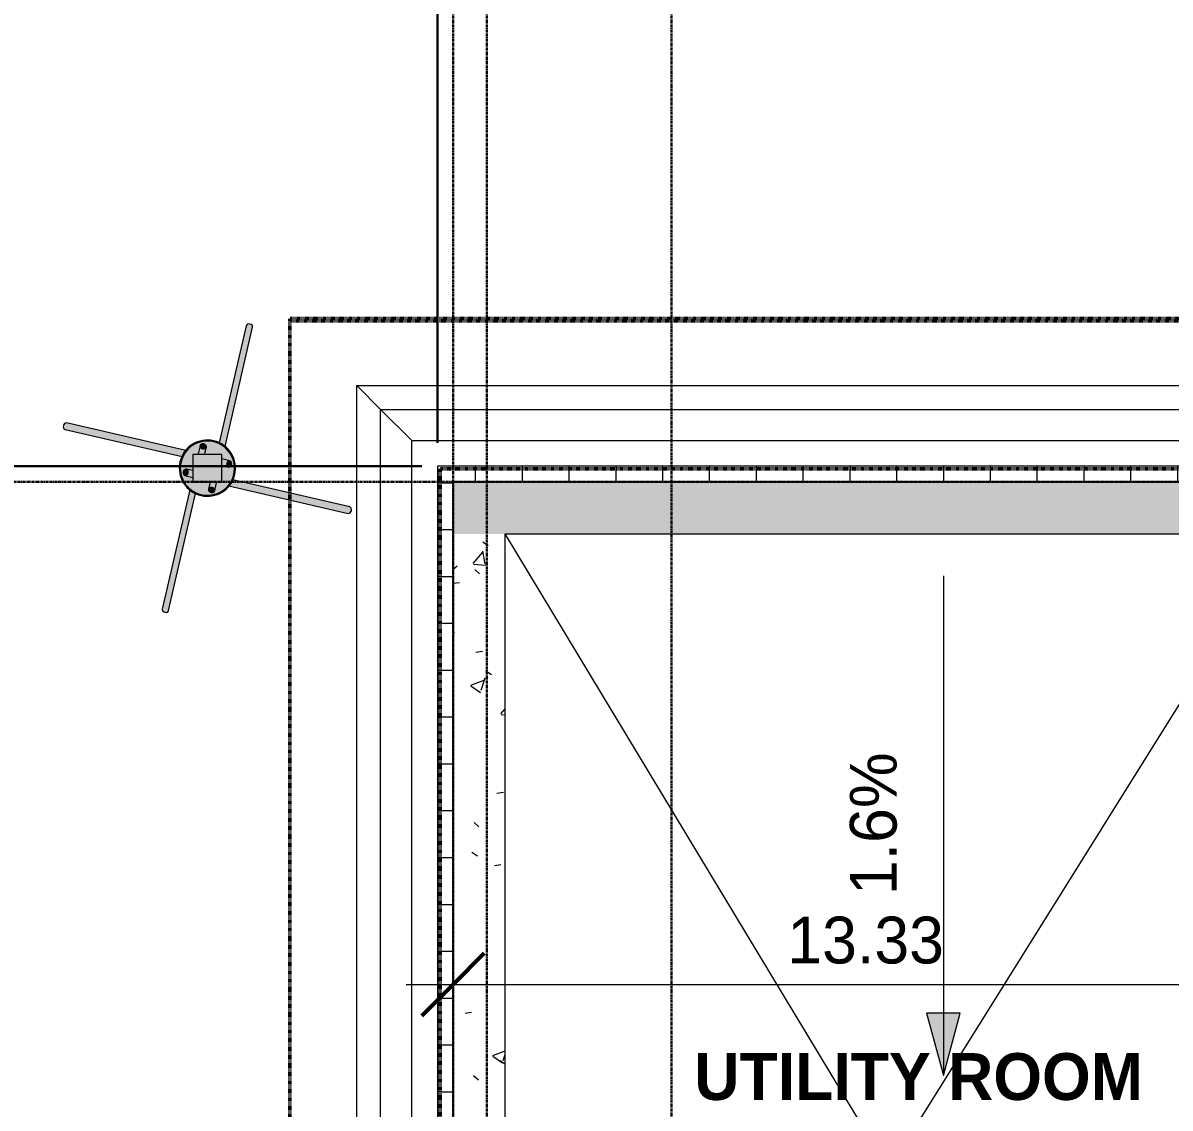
# Model space of a CAD drawing. Header units: inches. Extents: x -4218 to -1814, y 9767 to 12426.
# Drawn here: x -3912 to -3691.5, y 11966.9 to 12175.4 of the extents above; entities that cross this region are included whole.
import ezdxf

# ---------------------------------------------------------------- set-up
doc = ezdxf.new("R2010")
doc.units = ezdxf.units.IN
doc.header["$MEASUREMENT"] = 0
for name, pattern in [('Dash 1_16_', [0.125, 0.0625, -0.0625]), ('Double Dash 3_8_', [1, 0.375, -0.125, 0.125, -0.125, 0.125, -0.125]), ('Grid Line 1_2__2_', [0.875, 0.5, -0.125, 0.125, -0.125])]:
    doc.linetypes.add(name, pattern=pattern)
for name, color, linetype, lineweight in [('0-1', 7, 'Continuous', 5), ('0-2', 7, 'Continuous', 9), ('0-3', 170, 'Double Dash 3_8_', 50), ('0-5', 55, 'Continuous', 9), ('A-ANNO-DIMS', 211, 'Continuous', 9), ('A-ANNO-DIMS-1', 211, 'Continuous', 30), ('A-ANNO-DIMS-96', 211, 'Continuous', 9), ('A-AREA-IDEN', 2, 'Continuous', 9), ('A-FLOR-1', 9, 'Continuous', 13), ('A-WALL-PATT-1', 53, 'Continuous', 9), ('A-WALL-PATT-2', 55, 'Continuous', 9), ('C-PROP-LINE-2', 170, 'Dash 1_16_', 50), ('G-ANNO-DIMS', 111, 'Continuous', 9), ('S-FNDN-5', 7, 'Continuous', 9), ('S-FNDN-7', 31, 'Continuous', 9), ('S-GRID-2', 1, 'Grid Line 1_2__2_', 30)]:
    doc.layers.add(name, color=color, linetype=linetype, lineweight=lineweight)
doc.styles.add('Century Gothic', font='ufonts.com_century-gothic.ttf', dxfattribs={"height": 9})
doc.styles.add('Century Gothic_B', font='GOTHICB.TTF', dxfattribs={"height": 9})
doc.dimstyles.new('OD__1_16__Tol__', dxfattribs={"dimscale": 12, "dimtxt": 9.397514, "dimasz": 1, "dimexe": 0.75, "dimexo": 0.5, "dimgap": 0.125, "dimtad": 1, "dimdec": 4, "dimrnd": 0.0625, "dimzin": 3, "dimdsep": 46, "dimlunit": 4, "dimtxsty": 'Century Gothic_B', "dimblk1": 'OBLIQUE', "dimblk2": 'OBLIQUE', "dimsah": 1, "dimcen": 0.09, "dimdle": 0.75, "dimazin": 0, "dimtfac": 1, "dimtdec": 4, "dimtix": 1, "dimtmove": 0, "dimatfit": 3, "dimfxl": 1, "dimtvp": 1, "dimtfill": 1, "dimfrac": 2, "dimtolj": 1, "dimtzin": 0, "dimlwd": 30, "dimlwe": 30, "dimarcsym": 2})
doc.dimstyles.new('OD___00_FT_', dxfattribs={"dimscale": 12, "dimtxt": 9.397514, "dimasz": 1, "dimexe": 0.75, "dimexo": 0.5, "dimgap": 0.125, "dimtad": 1, "dimlfac": 0.083333, "dimrnd": 0.01, "dimzin": 0, "dimdsep": 46, "dimtxsty": 'Century Gothic', "dimblk1": 'OBLIQUE', "dimblk2": 'OBLIQUE', "dimsah": 1, "dimcen": 0.09, "dimdle": 0.75, "dimazin": 0, "dimtfac": 1, "dimtdec": 4, "dimtix": 1, "dimtmove": 0, "dimatfit": 3, "dimfxl": 1, "dimtvp": 1, "dimtfill": 1, "dimtolj": 1, "dimtzin": 0, "dimarcsym": 2})
pattern_1 = [(0, (0, 0), (0, 9), []), (90, (0, 0), (-9, 6e-16), [])]
pattern_2 = [(50, (0, 0), (27.5427, -2.40992), [2.88, -31.68]), (355, (0, 0), (-5.327844, 28.884266), [2.304, -25.344]), (100.451, (2.295, -0.2), (22.215316, 26.47393), [2.448, -26.924]), (46.184, (0, 7.68), (40.981875, -6.35642), [4.32, -47.52]), (96.636, (3.415, 7.15), (35.89075, 37.40619), [3.671, -40.386]), (351.184, (0, 7.68), (35.89097, 37.40622), [3.456, -38.016]), (21, (3.84, 5.76), (22.921036, -15.46073), [2.88, -31.68]), (326, (3.84, 5.76), (9.34353, 27.84574), [2.304, -25.344]), (71.451, (5.75, 4.472), (32.26477, 12.38442), [2.448, -26.924]), (37.5, (0, 0), (0.466855, 12.782707), [1.267, -23.77, 1.267, -24.461, -25.44]), (37.5, (0, 0), (0.466855, 12.782707), [-50.765, 1.267, -24.173]), (7.5, (0, 0), (10.10159, 15.14509), [1.267, -13.402, 1.267, -23.194, -9.696]), (7.5, (0, 0), (10.10159, 15.14509), [-39.13, 1.267, -8.429]), (327.5, (-8.563, 0), (20.499161, -0.86578), [1.267, -8.333, 1.267, -28.685, -39.744]), (327.5, (-8.563, 0), (20.499161, -0.86578), [-39.552, 1.267, -38.477]), (317.5, (-12.403, 0), (22.39478, 3.844288), [1.267, -11.213, 1.267, -18.624, -28.224]), (317.5, (-12.403, 0), (22.39478, 3.844288), [-32.371, 1.267, -26.957])]

# ---------------------------------------------------------------- blocks, each defined once
blk = doc.blocks.new('Basic Wall _ 3_ XPS - ___-2578961-FLOOR PLAN - BASEMENT')
at = {"layer": 'S-FNDN-5'}
for p, q in [((-3847.82, 12105.69), (-3843.24, 12101.1)), ((-3847.82, 11445.99), (-3847.82, 12105.69)), ((-3843.24, 12101.1), (-3837.27, 12095.13)), ((-3843.24, 11445.99), (-3843.24, 12101.1)), ((-3837.27, 11445.99), (-3837.27, 12095.13))]:
    blk.add_line(p, q, dxfattribs=at)
blk = doc.blocks.new('Basic Wall _ 3_ XPS - ___-2578962-FLOOR PLAN - BASEMENT')
at = {"layer": 'S-FNDN-5'}
for p, q in [((-3843.24, 12101.1), (-3847.82, 12105.69)), ((-3847.82, 12105.69), (-3144.32, 12105.69)), ((-3837.27, 12095.13), (-3843.24, 12101.1)), ((-3843.24, 12101.1), (-3144.32, 12101.1)), ((-3837.27, 12095.13), (-3144.32, 12095.13))]:
    blk.add_line(p, q, dxfattribs=at)
blk = doc.blocks.new('Family - ___-2835860-FLOOR PLAN - BASEMENT')
at = {"layer": 'C-PROP-LINE-2'}
for p in [(-2638.11, 12118.09), (-3860.72, 11547.59)]:
    blk.add_line(p, (-3860.72, 12118.09), dxfattribs=at)
blk = doc.blocks.new('Family - ___-2835903-FLOOR PLAN - BASEMENT')
at = {"layer": 'C-PROP-LINE-2'}
for p in [(-2096.82, 12089.69), (-3831.82, 10008.84)]:
    blk.add_line(p, (-3831.82, 12089.69), dxfattribs=at)
blk = doc.blocks.new('Family - ___-2835932-FLOOR PLAN - BASEMENT')
at = {"layer": 'C-PROP-LINE-2'}
for p in [(-2067.92, 12118.59), (-3860.72, 9980.19)]:
    blk.add_line(p, (-3860.72, 12118.59), dxfattribs=at)
blk = doc.blocks.new('CTR - 1st Phase - Shell_rvt-1-FLOOR PLAN - BASEMENT')
at = {"layer": 'A-WALL-PATT-1'}
h = blk.add_hatch(dxfattribs=at)
h.set_pattern_fill('FP_1', color=256, style=0, pattern_type=2)
h.set_pattern_definition(pattern_1)
h.paths.add_polyline_path([(-3832.32, 9888.19), (-3829.32, 9888.19), (-3829.32, 10225.18), (-3832.32, 10225.18), (-3832.32, 9891.07)], flags=0)
h.paths.add_polyline_path([(-3829.32, 10265.18), (-3829.32, 12090.19), (-3832.32, 12090.19), (-3832.32, 10265.18)], flags=0)
h = blk.add_hatch(dxfattribs=at)
h.set_pattern_fill('FP_1', color=256, style=0, pattern_type=2)
h.set_pattern_definition(pattern_1)
h.paths.add_polyline_path([(-2838.32, 12087.19), (-2838.32, 12090.19), (-3829.32, 12090.19), (-3829.32, 12087.19), (-2856.39, 12087.19)], flags=0)
h.paths.add_polyline_path([(-2653.8, 12087.19), (-1940.32, 12087.19), (-1940.32, 12090.19), (-2694.32, 12090.19), (-2694.32, 12087.19)], flags=0)
at = {"layer": 'A-FLOR-1'}
for p, q in [((-3747.35, 11958.08), (-3819.32, 12077.19)), ((-3743.69, 11958.05), (-3671.76, 12073.08))]:
    blk.add_line(p, q, dxfattribs=at)
at = {"layer": 'S-FNDN-5'}
for p, q in [((-3832.32, 12090.19), (-3832.32, 11434.99)), ((-3829.32, 12090.19), (-3832.32, 12090.19)), ((-2838.32, 12090.19), (-3829.32, 12090.19)), ((-3829.32, 10265.18), (-3829.32, 12087.19)), ((-3829.32, 12087.19), (-2838.32, 12087.19))]:
    blk.add_line(p, q, dxfattribs=at)
at = {"layer": '0-2'}
for name in ['Basic Wall _ 3_ XPS - ___-2578961-FLOOR PLAN - BASEMENT', 'Basic Wall _ 3_ XPS - ___-2578962-FLOOR PLAN - BASEMENT']:
    blk.add_blockref(name, (0, 0), dxfattribs=at)
at = {"layer": '0-3'}
for name in ['Family - ___-2835932-FLOOR PLAN - BASEMENT', 'Family - ___-2835860-FLOOR PLAN - BASEMENT', 'Family - ___-2835903-FLOOR PLAN - BASEMENT']:
    blk.add_blockref(name, (0, 0), dxfattribs=at)
blk = doc.blocks.new('316600 - Special Foundations - Diamond Pier - Generic - 316600 - Special Foundations - Diamond Pier - Generic-562664-FLOOR PLAN - BASEMENT')
at = {"layer": 'S-FNDN-7'}
h = blk.add_hatch(color=256, dxfattribs=at)
h.paths.add_polyline_path([(0.2, -4.04), (0.34, -3.82), (0.6, -3.7), (0.92, -3.71), (1.09, -2.99), (0.75, -3.05), (0.48, -3.22), (0.34, -3.45), (0.23, -3.92)], flags=0)
h.paths.add_polyline_path([(2.83, 4.55), (8.18, 27.69), (7.84, 27.69), (7.6, 27.58), (7.46, 27.36), (2.28, 4.86), (2.72, 4.61)], flags=0)
h = blk.add_hatch(color=256, dxfattribs=at)
h.paths.add_polyline_path([(1.42, -4.32), (1.63, -3.32), (1.52, -3.12), (1.4, -3.04), (1.09, -2.99), (0.92, -3.71), (1.21, -3.84), (1.39, -4.07), (1.43, -4.19)], flags=0)
h.paths.add_polyline_path([(3.39, 4.19), (8.69, 27.21), (8.58, 27.45), (8.33, 27.64), (8.18, 27.69), (2.83, 4.55), (3.38, 4.2)], flags=0)
h = blk.add_hatch(color=256, dxfattribs=at)
h.paths.add_polyline_path([(3.71, 0.92), (3.84, 1.21), (4.07, 1.39), (4.32, 1.42), (3.3, 1.63), (3.18, 1.59), (3.04, 1.42), (2.99, 1.25), (3.01, 1.08), (3.69, 0.93)], flags=0)
h.paths.add_polyline_path([(-4.57, 2.84), (-4.15, 3.38), (-27.21, 8.69), (-27.45, 8.58), (-27.64, 8.33), (-27.69, 8.18), (-4.71, 2.87)], flags=0)
h = blk.add_hatch(color=256, dxfattribs=at)
h.paths.add_polyline_path([(4.04, 0.2), (3.82, 0.34), (3.7, 0.6), (3.71, 0.92), (2.99, 1.09), (3.06, 0.75), (3.22, 0.48), (3.45, 0.34), (3.95, 0.22)], flags=0)
h.paths.add_polyline_path([(-4.87, 2.26), (-4.65, 2.73), (-4.57, 2.84), (-27.69, 8.18), (-27.69, 7.84), (-27.58, 7.6), (-27.36, 7.46), (-5.06, 2.31)], flags=0)
for points in [[(5.27, -1.22), (5.38, 0.43), (5.09, 1.84), (4.36, 3.2), (3.18, 4.36), (1.88, 5.06), (0.34, 5.38), (-1.21, 5.25), (-2.53, 4.78), (-3.86, 3.76), (-4.76, 2.52), (-5.23, 1.21), (-5.06, 1.21), (-4.47, 2.65), (-3.59, 3.76), (-2.44, 4.61), (-0.92, 5.11), (0.46, 5.19), (1.88, 4.86), (3.27, 4.04), (4.21, 3.07), (4.91, 1.76), (5.2, 0.3), (5.08, -1.17), (5.23, -1.21)], [(-0.76, 3.69), (-0.46, 3.75), (-0.25, 3.92), (-0.2, 4.04), (-0.25, 4.32), (-0.34, 4.43), (-0.62, 4.61), (-0.95, 4.65), (-1.21, 4.57), (-1.37, 4.43), (-1.42, 4.17), (-1.32, 3.95), (-0.96, 3.73), (-0.77, 3.69)], [(0.34, -2.62), (2.77, -2.59), (2.77, 2.62), (-2.77, 2.59), (-2.77, -2.62), (0.25, -2.62)], [(-0.46, -5.39), (1.21, -5.25), (2.53, -4.78), (3.86, -3.76), (4.76, -2.52), (5.23, -1.21), (5.06, -1.21), (4.47, -2.65), (3.51, -3.82), (2.44, -4.61), (0.92, -5.11), (-0.46, -5.19), (-1.88, -4.86), (-3.27, -4.04), (-4.21, -3.07), (-4.91, -1.76), (-5.2, -0.3), (-5.08, 1.17), (-5.27, 1.21), (-5.38, -0.43), (-5.09, -1.84), (-4.32, -3.24), (-3.18, -4.36), (-1.88, -5.06), (-0.46, -5.39)], [(4.16, 0.2), (4.41, 0.31), (4.51, 0.42), (4.66, 0.82), (4.64, 0.97), (4.61, 1.17), (4.43, 1.37), (4.32, 1.42), (4.02, 1.37), (3.92, 1.28), (3.75, 1.01), (3.7, 0.69), (3.81, 0.36), (3.88, 0.3), (4.1, 0.2)], [(-4.19, -1.43), (-3.95, -1.32), (-3.75, -1.03), (-3.69, -0.76), (-3.76, -0.44), (-3.97, -0.23), (-4.07, -0.21), (-4.32, -0.25), (-4.43, -0.33), (-4.61, -0.62), (-4.65, -0.92), (-4.61, -1.17), (-4.38, -1.39), (-4.21, -1.43)], [(0.87, -4.66), (1.21, -4.57), (1.39, -4.38), (1.42, -4.32), (1.38, -4.04), (1.28, -3.92), (0.96, -3.73), (0.76, -3.69), (0.46, -3.75), (0.25, -3.94), (0.2, -4.04), (0.25, -4.32), (0.42, -4.51), (0.84, -4.66)]]:
    blk.add_hatch(color=256, dxfattribs=at).paths.add_polyline_path(points, flags=0)
h = blk.add_hatch(color=256, dxfattribs=at)
h.paths.add_polyline_path([(5.08, -1.17), (5.2, 0.3), (4.91, 1.76), (4.21, 3.07), (3.07, 4.19), (1.88, 4.86), (0.34, 5.19), (-1.17, 5.06), (-2.44, 4.61), (-3.64, 3.73), (-4.58, 2.46), (-5.08, 1.17), (-2.77, 0.64), (-2.77, 2.62), (2.77, 2.62), (2.77, -0.64), (4.73, -1.09)], flags=0)
h.paths.add_polyline_path([(4.16, 0.2), (3.82, 0.25), (3.32, 0.39), (3.12, 0.6), (3.02, 0.92), (2.99, 1.25), (3.09, 1.52), (3.22, 1.61), (3.3, 1.63), (3.63, 1.58), (4.43, 1.37), (4.61, 1.17), (4.66, 0.82), (4.64, 0.71), (4.43, 0.33), (4.29, 0.23), (4.19, 0.21)], flags=0)
h.paths.add_polyline_path([(-1.09, 2.99), (-1.4, 3.04), (-1.59, 3.21), (-1.62, 3.44), (-1.62, 3.44), (-1.37, 4.43), (-1.17, 4.61), (-0.84, 4.66), (-0.55, 4.59), (-0.25, 4.32), (-0.23, 4.29), (-0.23, 3.92), (-0.39, 3.32), (-0.6, 3.12), (-0.92, 3.01), (-1.08, 2.99)], flags=0)
h = blk.add_hatch(color=256, dxfattribs=at)
h.paths.add_polyline_path([(-8.18, -27.69), (-2.83, -4.55), (-3.39, -4.19), (-8.69, -27.21), (-8.58, -27.45), (-8.33, -27.64)], flags=0)
h.paths.add_polyline_path([(-1.09, 2.99), (-0.92, 3.71), (-1.21, 3.84), (-1.39, 4.07), (-1.42, 4.32), (-1.63, 3.32), (-1.52, 3.12), (-1.4, 3.04), (-1.21, 3)], flags=0)
h = blk.add_hatch(color=256, dxfattribs=at)
h.paths.add_polyline_path([(-8.02, -27.71), (-7.72, -27.65), (-7.51, -27.48), (-7.43, -27.21), (-2.28, -4.86), (-2.83, -4.55), (-8.18, -27.69)], flags=0)
h.paths.add_polyline_path([(-1.09, 2.99), (-0.75, 3.05), (-0.48, 3.22), (-0.34, 3.45), (-0.25, 3.92), (-0.46, 3.75), (-0.76, 3.69), (-0.92, 3.71), (-1.07, 3.05)], flags=0)
h = blk.add_hatch(color=256, dxfattribs=at)
h.paths.add_polyline_path([(-0.44, -5.19), (1.07, -5.09), (2.44, -4.61), (3.67, -3.69), (4.58, -2.46), (5.08, -1.17), (2.77, -0.64), (2.77, -2.62), (-2.77, -2.62), (-2.77, 0.64), (-5.08, 1.17), (-5.2, -0.3), (-4.91, -1.76), (-4.19, -3.09), (-3.07, -4.19), (-1.88, -4.86), (-0.46, -5.19)], flags=0)
h.paths.add_polyline_path([(0.87, -4.66), (0.6, -4.6), (0.34, -4.44), (0.23, -4.29), (0.23, -3.92), (0.39, -3.32), (0.6, -3.12), (0.92, -3.01), (1.25, -3), (1.52, -3.12), (1.63, -3.32), (1.58, -3.63), (1.37, -4.43), (1.17, -4.61), (0.89, -4.66)], flags=0)
h.paths.add_polyline_path([(-3.3, -1.63), (-3.63, -1.58), (-4.43, -1.37), (-4.61, -1.17), (-4.65, -0.82), (-4.59, -0.55), (-4.32, -0.25), (-4.19, -0.22), (-3.92, -0.23), (-3.32, -0.39), (-3.12, -0.6), (-3.02, -0.92), (-2.99, -1.25), (-3.09, -1.52), (-3.22, -1.61), (-3.3, -1.63)], flags=0)
h = blk.add_hatch(color=256, dxfattribs=at)
h.paths.add_polyline_path([(27.21, -8.69), (27.45, -8.58), (27.64, -8.33), (27.69, -8.18), (4.57, -2.84), (4.15, -3.38), (27.08, -8.68)], flags=0)
h.paths.add_polyline_path([(-3.3, -1.63), (-3.18, -1.59), (-3.04, -1.42), (-2.99, -1.25), (-3.01, -1.08), (-3.71, -0.92), (-3.84, -1.21), (-4.07, -1.39), (-4.32, -1.42), (-3.43, -1.63)], flags=0)
h = blk.add_hatch(color=256, dxfattribs=at)
h.paths.add_polyline_path([(27.69, -8.18), (27.69, -7.84), (27.58, -7.6), (27.36, -7.46), (4.86, -2.28), (4.65, -2.73), (4.57, -2.84), (24.07, -7.34)], flags=0)
h.paths.add_polyline_path([(-2.99, -1.09), (-3.06, -0.75), (-3.22, -0.48), (-3.45, -0.34), (-3.92, -0.25), (-3.75, -0.46), (-3.69, -0.76), (-3.71, -0.92), (-2.99, -1.09)], flags=0)
at = {"layer": 'S-FNDN-5'}
for p, q in [((7.46, 27.36), (2.26, 4.87)), ((3.39, 4.19), (8.68, 27.08)), ((-27.36, 7.46), (-4.87, 2.26)), ((-4.15, 3.38), (-27.08, 8.68)), ((2.77, 2.62), (-2.77, 2.62)), ((-2.77, 2.62), (-2.77, -2.62)), ((-1.42, 4.32), (-1.78, 2.78)), ((-0.47, 2.87), (-0.2, 4.04)), ((2.77, -2.62), (2.77, 2.62)), ((4.32, 1.42), (2.77, 1.78)), ((2.88, 0.47), (4.04, 0.2)), ((-4.32, -1.42), (-2.77, -1.78)), ((-2.88, -0.47), (-4.04, -0.2)), ((-3.39, -4.19), (-8.68, -27.08)), ((-2.77, -2.62), (2.77, -2.62)), ((0.47, -2.87), (0.2, -4.04)), ((1.42, -4.32), (1.77, -2.8)), ((4.15, -3.38), (27.08, -8.68)), ((27.36, -7.46), (4.87, -2.26)), ((-7.46, -27.36), (-2.26, -4.87))]:
    blk.add_line(p, q, dxfattribs=at)
for radius, start, end in [(5.41, 346.9807, 166.9807), (5.21, 346.9807, 166.9807), (5.41, 166.9807, 346.9807), (5.21, 166.9807, 346.9807)]:
    blk.add_arc((0, 0), radius, start, end, dxfattribs=at)
for centre, major_axis, start_param, end_param in [((8.07, 27.22), (-0.609, 0.141), 4.712389, 6.283185), ((8.07, 27.22), (-0.609, 0.141), 3.141593, 4.712389), ((-27.22, 8.07), (0.141, 0.609), 1.570796, 3.141593), ((-27.22, 8.07), (0.141, 0.609), 0, 1.570796), ((-0.81, 4.18), (-0.609, 0.141), 4.712389, 7.853982), ((-0.81, 4.18), (-0.609, 0.141), 1.570796, 4.712389), ((4.18, 0.81), (0.141, 0.609), 1.570796, 4.712389), ((4.18, 0.81), (0.141, 0.609), 4.712389, 7.853982), ((-4.18, -0.81), (0.141, 0.609), 1.570796, 4.712389), ((-4.18, -0.81), (0.141, 0.609), 4.712389, 7.853982), ((0.81, -4.18), (-0.609, 0.141), 4.712389, 7.853982), ((0.81, -4.18), (-0.609, 0.141), 1.570796, 4.712389), ((27.22, -8.07), (0.141, 0.609), 3.141593, 4.712389), ((27.22, -8.07), (0.141, 0.609), 4.712389, 6.283185), ((-8.07, -27.22), (-0.609, 0.141), 0, 1.570796), ((-8.07, -27.22), (-0.609, 0.141), 1.570796, 3.141593)]:
    blk.add_ellipse(centre, major_axis=major_axis, ratio=0.764544, start_param=start_param, end_param=end_param, dxfattribs=at)
blk = doc.blocks.new('CTR - 1st Phase - Structure_rvt-1-FLOOR PLAN - BASEMENT')
at = {"layer": 'A-WALL-PATT-2'}
h = blk.add_hatch(dxfattribs=at)
h.set_pattern_fill('FP_2', color=256, style=0, pattern_type=2)
h.set_pattern_definition(pattern_2)
h.paths.add_polyline_path([(-3829.32, 12077.19), (-2838.32, 12077.19), (-2838.32, 12087.19), (-3829.32, 12087.19), (-3829.32, 12082.72)], flags=0)
h.paths.add_polyline_path([(-2694.32, 12077.19), (-1953.32, 12077.19), (-1953.32, 12087.19), (-2694.32, 12087.19)], flags=0)
h = blk.add_hatch(dxfattribs=at)
h.set_pattern_fill('FP_2', color=256, style=0, pattern_type=2)
h.set_pattern_definition(pattern_2)
h.paths.add_polyline_path([(-3829.32, 11831.19), (-3819.32, 11831.19), (-3819.32, 12077.19), (-3829.32, 12077.19), (-3829.32, 11847.19)], flags=0)
at = {"layer": 'S-FNDN-5'}
for p, q in [((-2838.32, 12087.19), (-3829.32, 12087.19)), ((-3829.32, 12087.19), (-3829.32, 12077.19)), ((-3829.32, 12077.19), (-3829.32, 11831.19)), ((-3819.32, 12077.19), (-3011.14, 12077.19)), ((-3819.32, 11843.19), (-3819.32, 12077.19))]:
    blk.add_line(p, q, dxfattribs=at)
at = {"layer": 'S-GRID-2'}
for p, q in [((-3829.32, 9772.61), (-3829.32, 12247.5)), ((-3822.82, 9772.61), (-3822.82, 12247.5)), ((-3787.32, 9772.61), (-3787.32, 12247.5)), ((-1814.21, 12087.19), (-4076.95, 12087.19))]:
    blk.add_line(p, q, dxfattribs=at)
at = {"layer": '0-5'}
blk.add_blockref('316600 - Special Foundations - Diamond Pier - Generic - 316600 - Special Foundations - Diamond Pier - Generic-562664-FLOOR PLAN - BASEMENT', (-3876.55, 12089.81), dxfattribs=at)
blk = doc.blocks.new('_Oblique')
at = {"color": 0, "linetype": 'ByBlock', "lineweight": -2}
blk.add_line((-0.5, -0.5), (0.5, 0.5), dxfattribs=at)
blk = doc.blocks.new('DIMBLOCK15-FLOOR PLAN - BASEMENT')
at = {"layer": 'A-ANNO-DIMS-1', "color": 0, "lineweight": 30, "transparency": 16777216}
for p, q in [((-4128.06, 12099.19), (-4128.06, 11838.19)), ((-3835.32, 12090.19), (-4137.06, 12090.19)), ((-4078.71, 11847.19), (-4137.06, 11847.19))]:
    blk.add_line(p, q, dxfattribs=at)
at = {"layer": 'Defpoints', "color": 0, "transparency": 16777216}
for p in [(-3829.32, 12090.19), (-4128.06, 11847.19), (-4072.71, 11847.19)]:
    blk.add_point(p, dxfattribs=at)
at = {"layer": 'A-ANNO-DIMS-1', "color": 0, "lineweight": 30, "transparency": 16777216, "xscale": 12, "yscale": 12, "zscale": 12}
for p, rotation in [((-4128.06, 12090.19), 90), ((-4128.06, 11847.19), 270)]:
    blk.add_blockref('_Oblique', p, dxfattribs=dict(at, rotation=rotation))
at = {"layer": 'A-ANNO-DIMS-1', "color": 0, "transparency": 16777216, "insert": (-4134.28, 11968.69), "char_height": 9, "attachment_point": 5, "rotation": 90, "style": 'Century Gothic_B', "bg_fill": 3, "box_fill_scale": 1.25, "bg_fill_color": 256, "bg_fill_true_color": 13158600, "bg_fill_transparency": 0}
blk.add_mtext('\\A1;20\'-3"', dxfattribs=at)
at = {"layer": 'A-ANNO-DIMS-1', "color": 0, "transparency": 16777216, "insert": (-4120.73, 11968.69), "char_height": 9, "attachment_point": 5, "rotation": 90, "style": 'Century Gothic_B', "bg_fill": 3, "box_fill_scale": 1.25, "bg_fill_color": 256, "bg_fill_true_color": 13158600, "bg_fill_transparency": 0}
blk.add_mtext('\\A1;[243.0]', dxfattribs=at)
blk = doc.blocks.new('DIMBLOCK36-FLOOR PLAN - BASEMENT')
at = {"layer": 'A-ANNO-DIMS-96', "lineweight": 50}
for p, q in [((-3829.32, 11990.61), (-3823.32, 11996.61)), ((-3669.32, 11990.61), (-3663.32, 11996.61)), ((-3829.32, 11990.61), (-3835.32, 11984.61)), ((-3669.32, 11990.61), (-3675.32, 11984.61))]:
    blk.add_line(p, q, dxfattribs=at)
at = {"layer": 'A-ANNO-DIMS-96'}
for p, q in [((-3829.32, 11993.09), (-3829.32, 11981.61)), ((-3829.32, 11990.61), (-3829.32, 11993.09)), ((-3669.32, 11993.09), (-3669.32, 11981.61)), ((-3669.32, 11990.61), (-3669.32, 11993.09)), ((-3838.32, 11990.61), (-3660.32, 11990.61))]:
    blk.add_line(p, q, dxfattribs=at)
at = {"layer": 'A-ANNO-DIMS-96', "color": 0, "insert": (-3765.06, 12003.64), "char_height": 9, "width": 37.7691, "attachment_point": 1, "line_spacing_factor": 0.984502, "style": 'Century Gothic', "bg_fill": 3, "box_fill_scale": 1.25, "bg_fill_color": 256, "bg_fill_true_color": 13158600, "bg_fill_transparency": 0}
blk.add_mtext('13.33', dxfattribs=at)
blk = doc.blocks.new('DIMBLOCK37-FLOOR PLAN - BASEMENT')
at = {"layer": 'A-ANNO-DIMS-1', "color": 0, "lineweight": 30, "transparency": 16777216}
for p, q in [((-3832.32, 12094.69), (-3832.32, 12367.57)), ((-2635.3, 12083.19), (-2635.3, 12367.57)), ((-3841.32, 12358.57), (-2626.3, 12358.57))]:
    blk.add_line(p, q, dxfattribs=at)
at = {"layer": 'Defpoints', "color": 0, "transparency": 16777216}
for p in [(-2635.3, 12358.57), (-3832.32, 12088.69), (-2635.3, 12077.19)]:
    blk.add_point(p, dxfattribs=at)
at = {"layer": 'A-ANNO-DIMS-1', "color": 0, "lineweight": 30, "transparency": 16777216, "xscale": 12, "yscale": 12, "zscale": 12, "rotation": 180}
blk.add_blockref('_Oblique', (-3832.32, 12358.57), dxfattribs=at)
at = {"layer": 'A-ANNO-DIMS-1', "color": 0, "lineweight": 30, "transparency": 16777216, "xscale": 12, "yscale": 12, "zscale": 12}
blk.add_blockref('_Oblique', (-2635.3, 12358.57), dxfattribs=at)
at = {"layer": 'A-ANNO-DIMS-1', "color": 0, "transparency": 16777216, "insert": (-3233.81, 12364.8), "char_height": 9, "attachment_point": 5, "style": 'Century Gothic_B', "bg_fill": 3, "box_fill_scale": 1.25, "bg_fill_color": 256, "bg_fill_true_color": 13158600, "bg_fill_transparency": 0}
blk.add_mtext('\\A1;99\'-9"', dxfattribs=at)
at = {"layer": 'A-ANNO-DIMS-1', "color": 0, "transparency": 16777216, "insert": (-3233.81, 12351.24), "char_height": 9, "attachment_point": 5, "style": 'Century Gothic_B', "bg_fill": 3, "box_fill_scale": 1.25, "bg_fill_color": 256, "bg_fill_true_color": 13158600, "bg_fill_transparency": 0}
blk.add_mtext('\\A1;[1197.0]', dxfattribs=at)
blk = doc.blocks.new('DIMBLOCK45-FLOOR PLAN - BASEMENT')
at = {"layer": 'A-ANNO-DIMS-1', "color": 0, "lineweight": 30, "transparency": 16777216}
for p, q in [((-4050.73, 11427), (-4050.73, 12099.19)), ((-3836.82, 12090.19), (-4059.73, 12090.19)), ((-3825.32, 11436), (-4059.73, 11436))]:
    blk.add_line(p, q, dxfattribs=at)
at = {"layer": 'Defpoints', "color": 0, "transparency": 16777216}
for p in [(-4050.73, 12090.19), (-3830.82, 12090.19), (-3819.32, 11436)]:
    blk.add_point(p, dxfattribs=at)
at = {"layer": 'A-ANNO-DIMS-1', "color": 0, "lineweight": 30, "transparency": 16777216, "xscale": 12, "yscale": 12, "zscale": 12}
for p, rotation in [((-4050.73, 12090.19), 90), ((-4050.73, 11436), 270)]:
    blk.add_blockref('_Oblique', p, dxfattribs=dict(at, rotation=rotation))
at = {"layer": 'A-ANNO-DIMS-1', "color": 0, "transparency": 16777216, "insert": (-4057.66, 11763.1), "char_height": 9, "attachment_point": 5, "rotation": 90, "style": 'Century Gothic_B', "bg_fill": 3, "box_fill_scale": 1.25, "bg_fill_color": 256, "bg_fill_true_color": 13158600, "bg_fill_transparency": 0}
blk.add_mtext('\\A1;54\'-6 3/16"', dxfattribs=at)
at = {"layer": 'A-ANNO-DIMS-1', "color": 0, "transparency": 16777216, "insert": (-4043.4, 11763.1), "char_height": 9, "attachment_point": 5, "rotation": 90, "style": 'Century Gothic_B', "bg_fill": 3, "box_fill_scale": 1.25, "bg_fill_color": 256, "bg_fill_true_color": 13158600, "bg_fill_transparency": 0}
blk.add_mtext('\\A1;[654.2]', dxfattribs=at)
blk = doc.blocks.new('DIMBLOCK53-FLOOR PLAN - BASEMENT')
at = {"layer": 'A-ANNO-DIMS-1', "color": 0, "lineweight": 30, "transparency": 16777216}
for p, q in [((-3832.32, 12094.69), (-3832.32, 12322.37)), ((-1940.32, 12094.69), (-1940.32, 12322.37)), ((-3841.32, 12313.37), (-1931.32, 12313.37))]:
    blk.add_line(p, q, dxfattribs=at)
at = {"layer": 'Defpoints', "color": 0, "transparency": 16777216}
for p in [(-1940.32, 12313.37), (-3832.32, 12088.69), (-1940.32, 12088.69)]:
    blk.add_point(p, dxfattribs=at)
at = {"layer": 'A-ANNO-DIMS-1', "color": 0, "lineweight": 30, "transparency": 16777216, "xscale": 12, "yscale": 12, "zscale": 12, "rotation": 180}
blk.add_blockref('_Oblique', (-3832.32, 12313.37), dxfattribs=at)
at = {"layer": 'A-ANNO-DIMS-1', "color": 0, "lineweight": 30, "transparency": 16777216, "xscale": 12, "yscale": 12, "zscale": 12}
blk.add_blockref('_Oblique', (-1940.32, 12313.37), dxfattribs=at)
at = {"layer": 'A-ANNO-DIMS-1', "color": 0, "transparency": 16777216, "insert": (-2886.32, 12319.59), "char_height": 9, "attachment_point": 5, "style": 'Century Gothic_B', "bg_fill": 3, "box_fill_scale": 1.25, "bg_fill_color": 256, "bg_fill_true_color": 13158600, "bg_fill_transparency": 0}
blk.add_mtext('\\A1;157\'-8"', dxfattribs=at)
at = {"layer": 'A-ANNO-DIMS-1', "color": 0, "transparency": 16777216, "insert": (-2886.32, 12306.03), "char_height": 9, "attachment_point": 5, "style": 'Century Gothic_B', "bg_fill": 3, "box_fill_scale": 1.25, "bg_fill_color": 256, "bg_fill_true_color": 13158600, "bg_fill_transparency": 0}
blk.add_mtext('\\A1;[1892.0]', dxfattribs=at)

msp = doc.modelspace()

# ---------------------------------------------------------------- block references
at = {"layer": '0-1'}
for name in ['CTR - 1st Phase - Shell_rvt-1-FLOOR PLAN - BASEMENT', 'CTR - 1st Phase - Structure_rvt-1-FLOOR PLAN - BASEMENT']:
    msp.add_blockref(name, (0, 0), dxfattribs=at)

# ---------------------------------------------------------------- texts
at = {"layer": 'A-AREA-IDEN', "insert": (-3782.94867, 11977.41327), "char_height": 9, "width": 100.899, "attachment_point": 1, "style": 'Century Gothic_B'}
msp.add_mtext('UTILITY ROOM', dxfattribs=at)

# ---------------------------------------------------------------- next in the draw order: dimensions: what is measured, and where the dimension line sits
at = {"layer": 'A-ANNO-DIMS-1'}
dim = msp.add_linear_dim(base=(-4128.05744, 11847.1894), p1=(-3829.32374, 12090.1894), p2=(-4072.71446, 11847.1894), angle=90, dimstyle='OD__1_16__Tol__', override={"dimpost": '<>\\X', "dimfxl": 343.930289}, dxfattribs=at)
dim.commit()
dim.dimension.update_dxf_attribs({"geometry": 'DIMBLOCK15-FLOOR PLAN - BASEMENT', "text_midpoint": (-4128.05744, 11968.6894)})

# ---------------------------------------------------------------- next in the draw order: dimensions: what is measured, and where the dimension line sits
at = {"layer": 'A-ANNO-DIMS'}
dim = msp.add_linear_dim(base=(-3669.32374, 11990.60511), p1=(-3829.32374, 11999.09039), p2=(-3669.32374, 11999.09039), dimstyle='OD___00_FT_', override={"dimpost": '<>', "dimfxl": 160}, dxfattribs=at)
dim.commit()
dim.dimension.update_dxf_attribs({"geometry": 'DIMBLOCK36-FLOOR PLAN - BASEMENT', "text_midpoint": (-3749.32374, 11996.83149)})
at = {"layer": 'A-ANNO-DIMS-1'}
dim = msp.add_linear_dim(base=(-2635.29874, 12358.57367), p1=(-3832.32374, 12088.6894), p2=(-2635.29874, 12077.1894), dimstyle='OD__1_16__Tol__', override={"dimpost": '<>\\X', "dimfxl": 1197.08024}, dxfattribs=at)
dim.commit()
dim.dimension.update_dxf_attribs({"geometry": 'DIMBLOCK37-FLOOR PLAN - BASEMENT', "text_midpoint": (-3233.81124, 12358.57367)})

# ---------------------------------------------------------------- next in the draw order: hatches: boundary and pattern name
at = {"layer": 'G-ANNO-DIMS'}
msp.add_hatch(color=256, dxfattribs=at).paths.add_polyline_path([(-3735.0532, 11973.11067), (-3731.83781, 11985.11067), (-3738.26859, 11985.11067)], flags=0)

# ---------------------------------------------------------------- next in the draw order: linework, layer by layer
for p, q in [((-3735.0532, 12069.11067), (-3735.0532, 11973.11067)), ((-3731.83781, 11985.11067), (-3738.26859, 11985.11067)), ((-3738.26859, 11985.11067), (-3735.0532, 11973.11067)), ((-3735.0532, 11973.11067), (-3731.83781, 11985.11067))]:
    msp.add_line(p, q, dxfattribs=at)

# ---------------------------------------------------------------- next in the draw order: texts
at = {"layer": 'G-ANNO-DIMS', "insert": (-3753.03654, 12007.76667), "char_height": 9, "width": 32.0255812, "attachment_point": 1, "rotation": 90, "line_spacing_factor": 0.984502, "style": 'Century Gothic', "bg_fill": 3, "box_fill_scale": 1.25, "bg_fill_color": 256, "bg_fill_true_color": 13158600, "bg_fill_transparency": 0}
msp.add_mtext('1.6%', dxfattribs=at)

# ---------------------------------------------------------------- next in the draw order: dimensions: what is measured, and where the dimension line sits
at = {"layer": 'A-ANNO-DIMS-1'}
dim = msp.add_linear_dim(base=(-4050.73413, 12090.1894), p1=(-3819.32374, 11436.0019), p2=(-3830.82374, 12090.1894), angle=90, dimstyle='OD__1_16__Tol__', override={"dimpost": '<>\\X', "dimfxl": 654.288572}, dxfattribs=at)
dim.commit()
dim.dimension.update_dxf_attribs({"geometry": 'DIMBLOCK45-FLOOR PLAN - BASEMENT', "text_midpoint": (-4050.73413, 11763.09565)})

# ---------------------------------------------------------------- next in the draw order: dimensions: what is measured, and where the dimension line sits
dim = msp.add_linear_dim(base=(-1940.32374, 12313.36512), p1=(-3832.32374, 12088.6894), p2=(-1940.32374, 12088.6894), dimstyle='OD__1_16__Tol__', override={"dimpost": '<>\\X', "dimfxl": 1892}, dxfattribs=at)
dim.commit()
dim.dimension.update_dxf_attribs({"geometry": 'DIMBLOCK53-FLOOR PLAN - BASEMENT', "text_midpoint": (-2886.32374, 12313.36512)})

doc.saveas('drawing.dxf')
